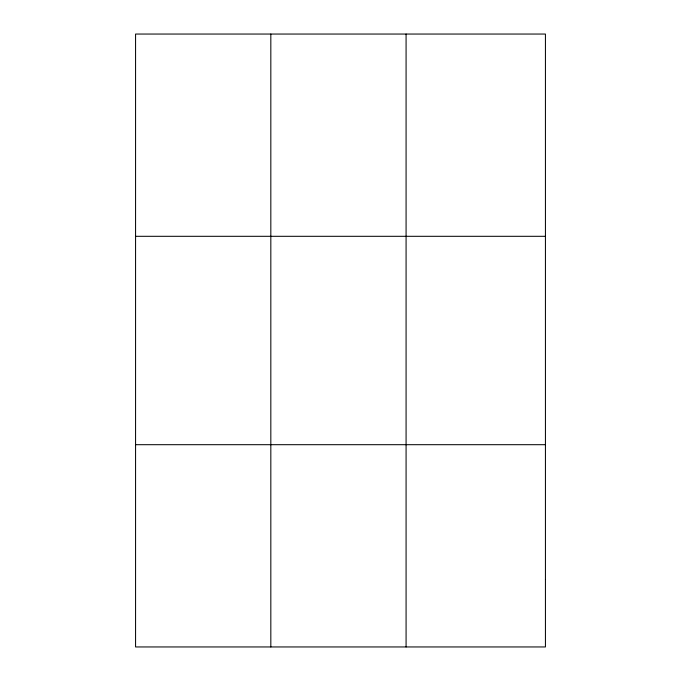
<?xml version="1.0" encoding="UTF-8"?>
<svg xmlns="http://www.w3.org/2000/svg" width="681" height="681" viewBox="0 0 681 681"><rect width="100%" height="100%" fill="white"/><g stroke="black" fill="none" stroke-linecap="round" stroke-linejoin="round"><path stroke-width="1.02" d="M270.825 34.05L270.825 646.95M406.08 34.05L406.08 646.95M135.57 236.307L545.43 236.307M135.57 444.693L545.43 444.693M545.43 579.531L545.43 646.95L135.57 646.95L135.57 34.05L545.43 34.05L545.43 579.531"/></g></svg>
